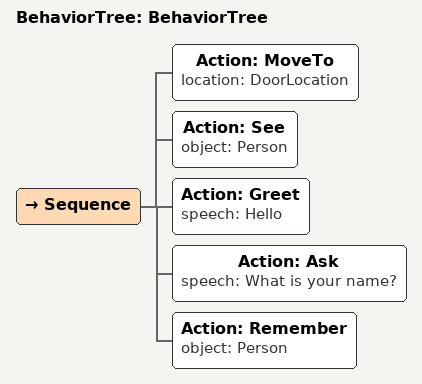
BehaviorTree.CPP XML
<?xml version="1.0"?>
<root main_tree_to_execute="BehaviorTree">
    <BehaviorTree ID="BehaviorTree">
        <Sequence>
            <Action ID="MoveTo" location="DoorLocation"/>
            <Action ID="See" object="Person"/>
            <Action ID="Greet" speech="Hello"/>
            <Action ID="Ask" speech="What is your name?"/>
            <Action ID="Remember" object="Person"/>
        </Sequence>
    </BehaviorTree>
</root>
